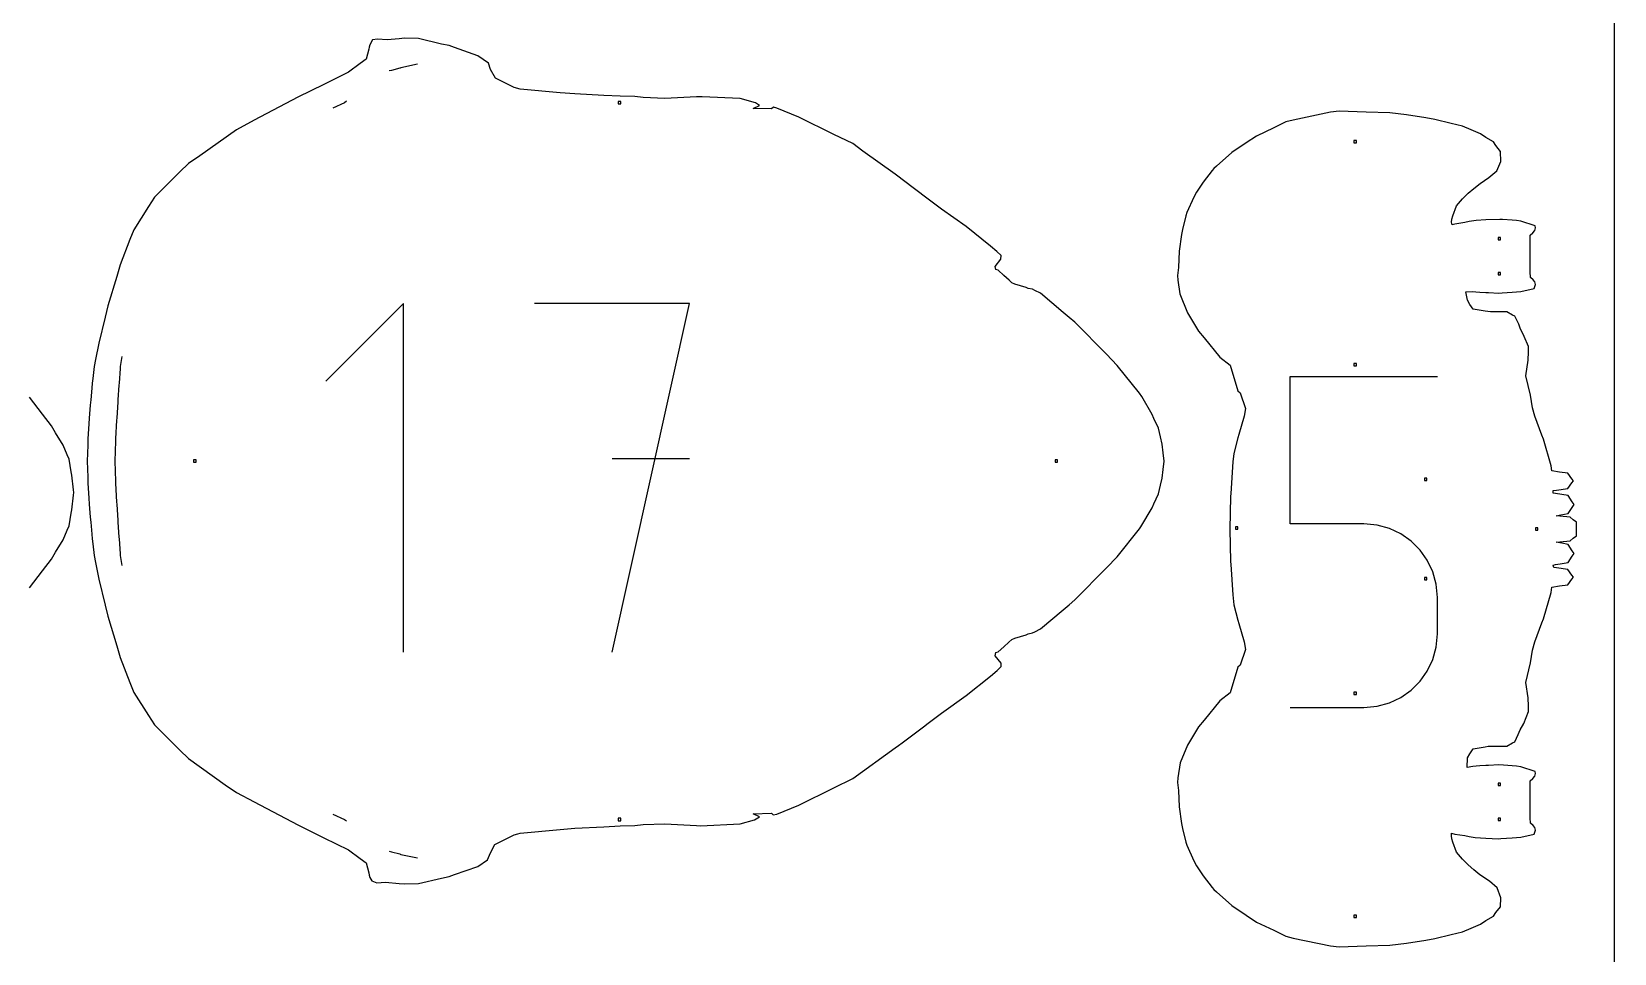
# Model space of a CAD drawing. Extents: x 0 to 90, y 0 to 90.
# Drawn here: x 52.22 to 90, y 23.63 to 45.64 of the extents above; entities that cross this region are included whole.
import ezdxf

# ---------------------------------------------------------------- set-up
doc = ezdxf.new("R2010")
doc.units = 0

msp = doc.modelspace()

# ---------------------------------------------------------------- linework, layer by layer
at = {"layer": 'annotation', "color": 1}
for p, q in [((60.806094, 44.710875), (60.754953, 44.700503)), ((61.006633, 44.764565), (60.806094, 44.710875)), ((61.019975, 44.769448), (61.006633, 44.764565)), ((61.032877, 44.774414), (61.019975, 44.769448)), ((61.434103, 44.860766), (61.032877, 44.774414)), ((59.685543, 43.940684), (59.407871, 43.813447)), ((59.733688, 43.974762), (59.685543, 43.940684)), ((61.097544, 39.145305), (59.245655, 37.292893)), ((61.097544, 30.815198), (61.097544, 39.145305)), ((67.925114, 39.145305), (64.220812, 39.145305)), ((66.073224, 30.815198), (67.925114, 39.145305)), ((54.368736, 37.879884), (54.335888, 37.6376)), ((54.33313, 37.596757), (54.307414, 37.239552)), ((54.335888, 37.6376), (54.33313, 37.596757)), ((54.304649, 37.19874), (54.278926, 36.841492)), ((54.307414, 37.239552), (54.304649, 37.19874)), ((82.265438, 33.879846), (82.265438, 37.398417)), ((82.265438, 37.398417), (85.774594, 37.398417)), ((54.276167, 36.797284), (54.250105, 36.410286)), ((54.278926, 36.841492), (54.276167, 36.797284)), ((54.247332, 36.35927), (54.220722, 35.912708)), ((54.250105, 36.410286), (54.247332, 36.35927)), ((54.220722, 35.912708), (54.219276, 35.858275)), ((54.219276, 35.858275), (54.20583, 35.381975)), ((54.20583, 35.381975), (54.219284, 34.905721)), ((67.925114, 35.43578), (66.073224, 35.43578)), ((54.219284, 34.905721), (54.220686, 34.851284)), ((54.220686, 34.851284), (54.247327, 34.40478)), ((54.247327, 34.40478), (54.250143, 34.353707)), ((54.250143, 34.353707), (54.27616, 33.96673)), ((54.27616, 33.96673), (54.278929, 33.922486)), ((54.278929, 33.922486), (54.304646, 33.565296)), ((84.020016, 33.879846), (82.265438, 33.879846)), ((84.335059, 33.851684), (84.020016, 33.879846)), ((84.631718, 33.770465), (84.335059, 33.851684)), ((84.905004, 33.641086), (84.631718, 33.770465)), ((85.14993, 33.468446), (84.905004, 33.641086)), ((54.304646, 33.565296), (54.307388, 33.524459)), ((54.307388, 33.524459), (54.333151, 33.167209)), ((85.361509, 33.257441), (85.14993, 33.468446)), ((85.534752, 33.012971), (85.361509, 33.257441)), ((54.333151, 33.167209), (54.335847, 33.126404)), ((54.335847, 33.126404), (54.368653, 32.884442)), ((85.664673, 32.739933), (85.534752, 33.012971)), ((85.746283, 32.443225), (85.664673, 32.739933)), ((85.774594, 32.127745), (85.746283, 32.443225)), ((85.774594, 31.253676), (85.774594, 32.127745)), ((85.774594, 32.127745), (85.774594, 32.127745)), ((85.746266, 30.938043), (85.774594, 31.253676)), ((85.534642, 30.367294), (85.664616, 30.640925)), ((85.664616, 30.640925), (85.746266, 30.938043)), ((85.361346, 30.12212), (85.534642, 30.367294)), ((84.904784, 29.737032), (85.149726, 29.910376)), ((85.149726, 29.910376), (85.361346, 30.12212)), ((82.265438, 29.497116), (84.020016, 29.497116)), ((84.020016, 29.497116), (84.334929, 29.525431)), ((84.020016, 29.497116), (84.020016, 29.497116)), ((84.334929, 29.525431), (84.631518, 29.607059)), ((84.631518, 29.607059), (84.904784, 29.737032)), ((59.40786, 26.950485), (59.685506, 26.823257)), ((59.685506, 26.823257), (59.733674, 26.789173)), ((60.754938, 26.063394), (60.80645, 26.052941)), ((60.80645, 26.052941), (61.006578, 25.999379)), ((61.006578, 25.999379), (61.019938, 25.994492)), ((61.019938, 25.994492), (61.032824, 25.989543)), ((61.032824, 25.989543), (61.434113, 25.903177))]:
    msp.add_line(p, q, dxfattribs=at)
at = {"layer": 'boundary', "color": 5}
for p, q in [((60.358808, 45.445667), (60.293313, 45.324064)), ((60.474812, 45.459768), (60.358808, 45.445667)), ((60.709419, 45.442966), (60.474812, 45.459768)), ((60.98989, 45.468143), (60.709419, 45.442966)), ((61.117449, 45.47934), (60.98989, 45.468143)), ((61.453818, 45.472916), (61.117449, 45.47934)), ((62.004069, 45.341574), (61.453818, 45.472916)), ((62.186757, 45.304125), (62.004069, 45.341574)), ((60.20674, 44.979384), (60.061266, 44.873358)), ((60.236763, 45.097571), (60.20674, 44.979384)), ((60.267069, 45.216908), (60.236763, 45.097571)), ((60.280095, 45.27008), (60.267069, 45.216908)), ((60.293313, 45.324064), (60.280095, 45.27008)), ((62.315156, 45.258088), (62.186757, 45.304125)), ((62.868867, 45.064128), (62.315156, 45.258088)), ((63.122823, 44.882616), (62.868867, 45.064128)), ((59.78224, 44.668239), (59.197319, 44.378778)), ((60.061266, 44.873358), (59.78224, 44.668239)), ((63.174283, 44.736946), (63.122823, 44.882616)), ((63.293709, 44.529908), (63.174283, 44.736946)), ((59.197319, 44.378778), (58.57569, 44.070296)), ((63.736551, 44.3062), (63.293709, 44.529908)), ((63.88404, 44.265473), (63.736551, 44.3062)), ((64.838054, 44.180043), (63.88404, 44.265473)), ((58.57569, 44.070296), (57.534647, 43.520264)), ((65.182184, 44.149109), (64.838054, 44.180043)), ((65.874267, 44.116294), (65.182184, 44.149109)), ((66.264398, 44.094197), (65.874267, 44.116294)), ((66.618486, 44.087876), (66.264398, 44.094197)), ((66.814746, 44.063076), (66.618486, 44.087876)), ((67.33262, 44.042639), (66.814746, 44.063076)), ((68.092645, 44.080946), (67.33262, 44.042639)), ((68.228378, 44.081789), (68.092645, 44.080946)), ((69.129861, 44.042697), (68.228378, 44.081789)), ((69.498773, 43.936031), (69.129861, 44.042697)), ((69.443102, 43.804579), (69.596303, 43.877628)), ((69.596303, 43.877628), (69.498773, 43.936031)), ((69.926903, 43.836631), (69.878757, 43.794236)), ((70.00411, 43.811239), (69.926903, 43.836631)), ((57.534647, 43.520264), (57.108396, 43.296543)), ((69.878757, 43.794236), (69.443102, 43.804579)), ((70.531874, 43.59711), (70.00411, 43.811239)), ((71.370284, 43.182884), (70.531874, 43.59711)), ((82.16145, 43.480936), (81.870302, 43.337018)), ((82.334014, 43.527052), (82.16145, 43.480936)), ((83.226149, 43.711315), (82.334014, 43.527052)), ((83.43133, 43.734921), (83.226149, 43.711315)), ((84.072258, 43.714196), (83.43133, 43.734921)), ((84.636979, 43.696535), (84.072258, 43.714196)), ((85.039134, 43.654185), (84.636979, 43.696535)), ((85.498167, 43.577694), (85.039134, 43.654185)), ((85.715459, 43.539866), (85.498167, 43.577694)), ((86.102401, 43.446077), (85.715459, 43.539866)), ((57.108396, 43.296543), (56.237729, 42.675397)), ((71.819701, 42.965431), (71.370284, 43.182884)), ((81.458801, 43.14521), (81.20828, 42.984599)), ((81.870302, 43.337018), (81.458801, 43.14521)), ((86.374349, 43.377149), (86.102401, 43.446077)), ((86.579157, 43.29067), (86.374349, 43.377149)), ((86.808212, 43.196129), (86.579157, 43.29067)), ((86.929846, 43.106453), (86.808212, 43.196129)), ((87.112375, 43.002503), (86.929846, 43.106453)), ((72.060039, 42.787058), (71.819701, 42.965431)), ((72.834545, 42.232162), (72.060039, 42.787058)), ((80.869475, 42.748729), (80.502524, 42.424786)), ((81.20828, 42.984599), (80.869475, 42.748729)), ((87.168821, 42.91997), (87.112375, 43.002503)), ((87.281496, 42.779201), (87.168821, 42.91997)), ((87.293363, 42.536853), (87.281496, 42.779201)), ((55.963257, 42.485342), (55.758163, 42.287678)), ((56.237729, 42.675397), (55.963257, 42.485342)), ((80.398012, 42.32413), (80.181552, 42.042167)), ((80.439862, 42.369021), (80.398012, 42.32413)), ((80.502524, 42.424786), (80.439862, 42.369021)), ((87.006325, 42.157759), (87.195214, 42.31464)), ((87.195214, 42.31464), (87.293363, 42.536853)), ((55.758163, 42.287678), (55.150823, 41.682376)), ((72.931576, 42.164009), (72.834545, 42.232162)), ((73.000888, 42.109528), (72.931576, 42.164009)), ((73.619541, 41.638886), (73.000888, 42.109528)), ((80.181552, 42.042167), (80.027679, 41.801943)), ((86.643569, 41.895118), (86.793122, 42.014585)), ((86.793122, 42.014585), (87.006325, 42.157759)), ((55.150823, 41.682376), (55.009566, 41.461779)), ((73.936803, 41.399107), (73.619541, 41.638886)), ((79.958989, 41.683233), (79.797043, 41.318383)), ((80.027679, 41.801943), (79.958989, 41.683233)), ((86.228574, 41.477024), (86.376882, 41.646266)), ((86.376882, 41.646266), (86.508383, 41.782974)), ((86.508383, 41.782974), (86.643569, 41.895118)), ((55.009566, 41.461779), (54.65583, 40.907727)), ((74.525299, 40.981762), (73.936803, 41.399107)), ((79.772932, 41.239683), (79.690097, 40.915438)), ((79.797043, 41.318383), (79.772932, 41.239683)), ((86.119063, 41.161507), (86.142371, 41.240374)), ((86.142371, 41.240374), (86.228574, 41.477024)), ((54.65583, 40.907727), (54.566629, 40.670032)), ((75.108742, 40.516092), (74.525299, 40.981762)), ((79.690097, 40.915438), (79.667124, 40.794365)), ((86.114203, 41.090372), (86.119063, 41.161507)), ((86.127935, 41.022691), (86.114203, 41.090372)), ((86.191929, 41.043116), (86.127935, 41.022691)), ((86.427531, 41.082511), (86.191929, 41.043116)), ((86.535626, 41.100584), (86.427531, 41.082511)), ((86.699842, 41.128233), (86.535626, 41.100584)), ((86.933217, 41.139982), (86.699842, 41.128233)), ((87.264977, 41.153945), (86.933217, 41.139982)), ((87.330608, 41.149851), (87.264977, 41.153945)), ((87.560564, 41.135574), (87.330608, 41.149851)), ((87.66747, 41.125195), (87.560564, 41.135574)), ((87.77144, 41.115097), (87.66747, 41.125195)), ((88.110704, 41.004143), (87.77144, 41.115097)), ((87.992412, 40.779836), (88.055679, 40.830974)), ((88.055679, 40.830974), (88.103029, 40.887319)), ((88.103029, 40.887319), (88.118723, 40.949026)), ((88.118723, 40.949026), (88.110704, 41.004143)), ((54.566629, 40.670032), (54.331962, 40.069624)), ((75.261779, 40.386635), (75.108742, 40.516092)), ((79.667124, 40.794365), (79.609267, 40.39557)), ((87.992347, 40.509972), (87.992348, 40.562891)), ((87.992347, 40.431789), (87.992347, 40.509972)), ((87.992348, 40.370368), (87.992347, 40.431789)), ((87.992348, 40.562891), (87.992368, 40.674646)), ((87.992368, 40.674646), (87.992412, 40.779836)), ((54.331962, 40.069624), (54.250646, 39.791538)), ((75.221124, 40.029411), (75.357784, 40.206825)), ((75.361683, 40.289659), (75.261779, 40.386635)), ((75.357784, 40.206825), (75.361683, 40.289659)), ((79.609267, 40.39557), (79.593147, 40.005139)), ((87.992343, 40.159344), (87.992347, 40.300527)), ((87.992347, 40.037066), (87.992343, 40.159344)), ((87.992347, 40.300527), (87.992348, 40.370368)), ((54.250646, 39.791538), (54.039771, 39.087629)), ((75.235599, 39.955828), (75.221124, 40.029411)), ((75.289602, 39.939246), (75.235599, 39.955828)), ((75.424269, 39.814659), (75.289602, 39.939246)), ((75.550048, 39.703127), (75.424269, 39.814659)), ((75.618929, 39.641135), (75.550048, 39.703127)), ((79.593147, 40.005139), (79.569803, 39.815186)), ((79.569803, 39.815186), (79.578099, 39.703483)), ((79.578099, 39.703483), (79.626255, 39.377088)), ((87.992312, 39.899044), (87.992347, 40.037066)), ((88.000854, 39.764369), (87.992312, 39.899044)), ((88.060482, 39.71414), (88.000854, 39.764369)), ((88.103511, 39.661018), (88.060482, 39.71414)), ((75.685508, 39.608078), (75.618929, 39.641135)), ((75.955971, 39.529669), (75.685508, 39.608078)), ((76.009297, 39.505952), (75.955971, 39.529669)), ((76.112722, 39.485602), (76.009297, 39.505952)), ((76.169941, 39.455782), (76.112722, 39.485602)), ((76.305339, 39.390703), (76.169941, 39.455782)), ((76.843855, 38.934504), (76.305339, 39.390703)), ((79.626255, 39.377088), (79.814636, 38.923693)), ((86.458152, 39.420916), (86.624162, 39.434093)), ((86.491236, 39.223559), (86.458152, 39.420916)), ((86.624162, 39.434093), (86.693881, 39.422479)), ((86.693881, 39.422479), (86.79298, 39.417732)), ((86.79298, 39.417732), (86.935257, 39.410543)), ((86.935257, 39.410543), (86.994456, 39.407489)), ((86.994456, 39.407489), (87.239646, 39.39511)), ((87.239646, 39.39511), (87.324043, 39.400464)), ((87.324043, 39.400464), (87.560593, 39.415307)), ((87.560593, 39.415307), (87.667662, 39.425743)), ((87.667662, 39.425743), (87.771699, 39.435891)), ((87.771699, 39.435891), (88.087165, 39.504577)), ((88.087165, 39.504577), (88.11808, 39.598087)), ((88.11808, 39.598087), (88.103511, 39.661018)), ((54.039771, 39.087629), (53.975301, 38.820455)), ((76.988237, 38.813855), (76.843855, 38.934504)), ((79.814636, 38.923693), (80.070881, 38.481462)), ((86.547663, 39.125259), (86.491236, 39.223559)), ((86.630408, 39.007256), (86.547663, 39.125259)), ((86.919236, 38.95979), (86.630408, 39.007256)), ((87.041548, 38.94406), (86.919236, 38.95979)), ((87.314093, 38.948926), (87.041548, 38.94406)), ((87.437011, 38.94903), (87.314093, 38.948926)), ((87.565162, 38.865402), (87.437011, 38.94903)), ((53.975301, 38.820455), (53.820454, 38.199028)), ((77.11919, 38.698591), (76.988237, 38.813855)), ((77.880541, 37.932377), (77.11919, 38.698591)), ((87.625964, 38.842928), (87.565162, 38.865402)), ((87.718483, 38.653019), (87.625964, 38.842928)), ((87.75425, 38.558736), (87.718483, 38.653019)), ((87.849996, 38.358558), (87.75425, 38.558736)), ((53.820454, 38.199028), (53.742663, 37.807864)), ((80.070881, 38.481462), (80.209721, 38.328477)), ((80.209721, 38.328477), (80.58332, 37.866061)), ((87.953999, 38.114614), (87.849996, 38.358558)), ((53.742663, 37.807864), (53.713507, 37.637618)), ((78.132548, 37.668425), (77.880541, 37.932377)), ((80.58332, 37.866061), (80.825691, 37.672705)), ((87.884125, 37.416318), (87.946642, 37.791413)), ((87.946642, 37.791413), (87.947583, 37.991658)), ((87.947583, 37.991658), (87.953999, 38.114614)), ((53.713507, 37.637618), (53.677355, 37.355311)), ((78.663294, 37.002094), (78.132548, 37.668425)), ((80.825691, 37.672705), (81.009207, 37.058464)), ((88.000159, 36.95803), (87.884125, 37.416318)), ((53.657196, 37.124662), (53.629508, 36.841506)), ((53.666789, 37.239564), (53.657196, 37.124662)), ((53.677355, 37.355311), (53.666789, 37.239564)), ((81.009207, 37.058464), (81.070238, 37.013232)), ((52.482115, 36.502526), (52.171365, 36.909297)), ((53.620364, 36.719278), (53.596479, 36.410282)), ((53.629508, 36.841506), (53.620364, 36.719278)), ((78.720172, 36.921501), (78.663294, 37.002094)), ((78.965161, 36.495698), (78.720172, 36.921501)), ((81.070238, 37.013232), (81.197396, 36.639096)), ((88.047361, 36.654251), (88.000159, 36.95803)), ((88.100024, 36.450885), (88.047361, 36.654251)), ((52.695758, 36.227848), (52.482115, 36.502526)), ((53.587002, 36.269239), (53.562147, 35.912725)), ((53.596479, 36.410282), (53.587002, 36.269239)), ((79.009531, 36.399482), (78.965161, 36.495698)), ((79.1153, 36.165557), (79.009531, 36.399482)), ((81.167024, 36.452402), (81.037928, 36.014626)), ((81.197396, 36.639096), (81.167024, 36.452402)), ((88.268724, 35.999083), (88.100024, 36.450885)), ((52.790508, 36.060131), (52.695758, 36.227848)), ((52.97017, 35.76038), (52.790508, 36.060131)), ((53.562147, 35.912725), (53.557329, 35.762301)), ((79.167177, 35.957934), (79.1153, 36.165557)), ((79.205339, 35.786628), (79.167177, 35.957934)), ((81.010311, 35.933811), (80.919518, 35.56648)), ((81.037928, 36.014626), (81.010311, 35.933811)), ((88.308272, 35.906097), (88.268724, 35.999083)), ((88.495507, 35.265446), (88.308272, 35.906097)), ((53.065331, 35.534905), (52.97017, 35.76038)), ((53.112443, 35.43073), (53.065331, 35.534905)), ((53.557329, 35.762301), (53.544665, 35.381996)), ((79.232209, 35.581227), (79.205339, 35.786628)), ((79.252301, 35.382007), (79.232209, 35.581227)), ((80.919518, 35.56648), (80.893496, 35.360168)), ((53.159657, 35.128538), (53.112443, 35.43073)), ((53.544665, 35.381996), (53.557325, 35.00171)), ((79.205359, 34.977395), (79.232218, 35.18281)), ((79.232218, 35.18281), (79.252301, 35.382007)), ((80.893496, 35.360168), (80.84188, 34.604225)), ((88.505545, 35.147276), (88.495507, 35.265446)), ((88.692755, 35.119069), (88.505545, 35.147276)), ((53.177567, 35.045095), (53.159657, 35.128538)), ((53.218919, 34.695972), (53.177567, 35.045095)), ((53.557325, 35.00171), (53.562144, 34.851276)), ((53.562144, 34.851276), (53.586993, 34.494734)), ((79.115333, 34.598467), (79.167194, 34.806062)), ((79.167194, 34.806062), (79.205359, 34.977395)), ((88.887693, 35.091322), (88.692755, 35.119069)), ((88.984288, 34.960654), (88.887693, 35.091322)), ((88.887783, 34.727908), (88.984311, 34.858638)), ((89.025669, 34.909661), (88.984288, 34.960654)), ((88.984311, 34.858638), (89.025669, 34.909661)), ((53.177581, 34.218487), (53.218923, 34.56761)), ((53.227165, 34.631784), (53.218919, 34.695972)), ((53.218923, 34.56761), (53.227165, 34.631784)), ((53.586993, 34.494734), (53.596467, 34.353716)), ((79.009596, 34.36458), (79.115333, 34.598467)), ((80.838951, 34.533845), (80.820944, 33.759551)), ((80.84188, 34.604225), (80.838951, 34.533845)), ((88.538365, 34.676648), (88.616478, 34.688435)), ((88.542093, 34.619649), (88.538365, 34.676648)), ((88.593221, 34.610629), (88.542093, 34.619649)), ((88.748697, 34.582696), (88.593221, 34.610629)), ((88.616478, 34.688435), (88.887783, 34.727908)), ((88.899969, 34.558642), (88.748697, 34.582696)), ((88.993832, 34.40888), (88.899969, 34.558642)), ((89.039999, 34.342768), (88.993832, 34.40888)), ((53.112471, 33.832847), (53.159672, 34.135033)), ((53.159672, 34.135033), (53.177581, 34.218487)), ((53.596467, 34.353716), (53.620361, 34.044717)), ((53.620361, 34.044717), (53.629505, 33.922501)), ((78.699677, 33.808026), (78.965207, 34.268315)), ((78.965207, 34.268315), (79.009596, 34.36458)), ((88.613132, 34.075108), (88.719065, 34.095304)), ((88.69999, 34.066356), (88.613132, 34.075108)), ((88.942875, 34.042815), (88.69999, 34.066356)), ((88.719065, 34.095304), (88.900032, 34.126806)), ((88.900032, 34.126806), (88.993853, 34.276629)), ((89.017373, 33.981939), (88.942875, 34.042815)), ((88.993853, 34.276629), (89.039999, 34.342768)), ((52.970215, 33.503189), (53.06537, 33.728684)), ((53.06537, 33.728684), (53.112471, 33.832847)), ((53.629505, 33.922501), (53.657189, 33.639337)), ((53.657189, 33.639337), (53.666781, 33.524453)), ((78.132568, 33.095519), (78.663309, 33.761855)), ((78.663309, 33.761855), (78.699677, 33.808026)), ((80.820944, 33.759551), (80.838963, 32.985302)), ((89.095646, 33.921488), (89.017373, 33.981939)), ((89.095671, 33.841119), (89.095646, 33.921488)), ((89.095696, 33.759634), (89.095671, 33.841119)), ((89.095716, 33.678142), (89.095696, 33.759634)), ((89.095737, 33.597758), (89.095716, 33.678142)), ((52.790617, 33.203533), (52.970215, 33.503189)), ((53.666781, 33.524453), (53.677345, 33.408719)), ((53.677345, 33.408719), (53.713497, 33.126384)), ((88.613128, 33.443973), (88.700001, 33.452737)), ((88.747212, 33.41845), (88.613128, 33.443973)), ((88.700001, 33.452737), (88.942987, 33.476288)), ((88.899963, 33.392301), (88.747212, 33.41845)), ((88.993832, 33.242533), (88.899963, 33.392301)), ((88.942987, 33.476288), (89.017465, 33.537228)), ((89.017465, 33.537228), (89.095737, 33.597758)), ((52.482064, 32.760888), (52.695795, 33.035683)), ((52.695795, 33.035683), (52.790617, 33.203533)), ((53.713497, 33.126384), (53.742648, 32.956159)), ((53.742648, 32.956159), (53.820433, 32.564947)), ((77.880674, 32.831685), (78.132568, 33.095519)), ((80.838963, 32.985302), (80.841893, 32.91489)), ((80.841893, 32.91489), (80.890795, 32.191346)), ((88.54231, 32.897378), (88.593005, 32.908316)), ((88.552516, 32.840262), (88.54231, 32.897378)), ((88.593005, 32.908316), (88.705674, 32.928418)), ((88.705674, 32.928418), (88.90004, 32.960463)), ((88.90004, 32.960463), (88.993855, 33.110282)), ((89.039999, 33.176421), (88.993832, 33.242533)), ((88.993855, 33.110282), (89.039999, 33.176421)), ((52.171391, 32.35421), (52.482064, 32.760888)), ((53.820433, 32.564947), (53.975311, 31.943407)), ((77.119212, 32.065346), (77.880674, 32.831685)), ((88.616414, 32.830596), (88.552516, 32.840262)), ((88.887689, 32.791212), (88.616414, 32.830596)), ((88.984288, 32.66054), (88.887689, 32.791212)), ((88.887778, 32.427787), (88.984312, 32.558523)), ((89.025669, 32.609547), (88.984288, 32.66054)), ((88.984312, 32.558523), (89.025669, 32.609547)), ((80.890795, 32.191346), (80.919547, 31.952449)), ((88.308282, 31.61299), (88.494213, 32.244787)), ((88.494213, 32.244787), (88.505599, 32.371818)), ((88.505599, 32.371818), (88.692772, 32.400023)), ((88.692772, 32.400023), (88.887778, 32.427787)), ((53.975311, 31.943407), (54.039756, 31.676326)), ((76.305127, 31.373073), (76.843951, 31.829504)), ((76.843951, 31.829504), (76.988356, 31.950165)), ((76.988356, 31.950165), (77.119212, 32.065346)), ((80.919547, 31.952449), (81.010289, 31.58532)), ((54.039756, 31.676326), (54.250668, 30.972289)), ((76.169305, 31.307881), (76.305127, 31.373073)), ((81.010289, 31.58532), (81.037892, 31.504548)), ((81.037892, 31.504548), (81.166972, 31.06673)), ((88.100029, 31.068211), (88.268601, 31.519694)), ((88.268601, 31.519694), (88.308282, 31.61299)), ((75.424275, 30.949304), (75.548494, 31.060106)), ((75.548494, 31.060106), (75.619187, 31.122944)), ((75.619187, 31.122944), (75.685874, 31.156049)), ((75.685874, 31.156049), (75.95583, 31.234229)), ((75.95583, 31.234229), (76.009034, 31.257889)), ((76.009034, 31.257889), (76.112173, 31.278126)), ((76.112173, 31.278126), (76.169305, 31.307881)), ((81.166972, 31.06673), (81.197356, 30.880089)), ((88.047304, 30.864625), (88.100029, 31.068211)), ((54.250668, 30.972289), (54.331948, 30.694324)), ((54.331948, 30.694324), (54.566651, 30.093819)), ((75.22118, 30.734473), (75.234775, 30.807388)), ((75.362109, 30.557786), (75.22118, 30.734473)), ((75.234775, 30.807388), (75.289438, 30.824656)), ((75.289438, 30.824656), (75.424275, 30.949304)), ((81.197356, 30.880089), (81.070264, 30.505901)), ((88.000146, 30.561075), (88.047304, 30.864625)), ((74.525329, 29.782185), (75.108927, 30.247986)), ((75.108927, 30.247986), (75.266126, 30.378777)), ((75.266126, 30.378777), (75.365978, 30.475309)), ((75.365978, 30.475309), (75.362109, 30.557786)), ((81.009233, 30.460667), (80.82572, 29.846404)), ((81.070264, 30.505901), (81.009233, 30.460667)), ((87.885932, 30.093161), (88.000146, 30.561075)), ((54.566651, 30.093819), (54.655814, 29.856218)), ((54.655814, 29.856218), (55.009606, 29.302073)), ((80.82572, 29.846404), (80.583355, 29.653051)), ((87.946611, 29.727751), (87.885932, 30.093161)), ((73.936913, 29.364896), (74.525329, 29.782185)), ((80.583355, 29.653051), (80.209762, 29.19063)), ((87.94757, 29.527563), (87.946611, 29.727751)), ((87.954013, 29.40456), (87.94757, 29.527563)), ((55.009606, 29.302073), (55.150805, 29.081565)), ((73.508471, 29.038676), (73.619552, 29.125042)), ((73.619552, 29.125042), (73.936913, 29.364896)), ((80.209762, 29.19063), (80.070918, 29.037648)), ((87.754411, 28.960643), (87.840308, 29.112182)), ((87.840308, 29.112182), (87.954013, 29.40456)), ((55.150805, 29.081565), (55.758236, 28.476165)), ((73.00057, 28.65415), (73.508471, 29.038676)), ((80.070918, 29.037648), (79.814669, 28.595427)), ((87.626139, 28.676264), (87.702611, 28.853403)), ((87.702611, 28.853403), (87.754411, 28.960643)), ((55.758236, 28.476165), (55.963234, 28.278587)), ((71.819727, 27.798506), (72.834831, 28.531962)), ((72.834831, 28.531962), (72.916003, 28.589193)), ((72.916003, 28.589193), (73.00057, 28.65415)), ((79.814669, 28.595427), (79.637729, 28.177302)), ((86.491271, 28.295574), (86.547729, 28.393871)), ((86.547729, 28.393871), (86.630545, 28.511888)), ((86.630545, 28.511888), (86.91999, 28.559408)), ((86.91999, 28.559408), (86.991883, 28.571993)), ((86.991883, 28.571993), (87.437283, 28.570075)), ((87.437283, 28.570075), (87.565289, 28.653752)), ((87.565289, 28.653752), (87.626139, 28.676264)), ((55.963234, 28.278587), (56.841579, 27.652093)), ((79.637729, 28.177302), (79.578109, 27.815679)), ((86.490542, 28.061659), (86.491271, 28.295574)), ((86.624269, 28.084993), (86.490542, 28.061659)), ((86.703008, 28.096742), (86.624269, 28.084993)), ((86.792662, 28.1013), (86.703008, 28.096742)), ((86.935338, 28.108514), (86.792662, 28.1013)), ((86.994922, 28.111597), (86.935338, 28.108514)), ((87.239754, 28.123951), (86.994922, 28.111597)), ((87.352335, 28.11686), (87.239754, 28.123951)), ((87.560561, 28.103763), (87.352335, 28.11686)), ((87.667468, 28.093385), (87.560561, 28.103763)), ((87.771439, 28.083286), (87.667468, 28.093385)), ((88.110704, 27.972333), (87.771439, 28.083286)), ((88.118723, 27.917216), (88.110704, 27.972333)), ((56.841579, 27.652093), (57.108375, 27.467386)), ((70.531917, 27.166827), (71.370405, 27.581096)), ((71.370405, 27.581096), (71.819727, 27.798506)), ((79.578109, 27.815679), (79.569801, 27.703939)), ((79.569801, 27.703939), (79.593151, 27.513927)), ((87.992337, 27.59109), (87.99241, 27.748018)), ((87.992345, 27.473273), (87.992337, 27.59109)), ((87.99241, 27.748018), (88.055679, 27.799164)), ((88.055679, 27.799164), (88.103029, 27.855509)), ((88.103029, 27.855509), (88.118723, 27.917216)), ((57.108375, 27.467386), (57.53441, 27.243777)), ((57.53441, 27.243777), (58.575669, 26.693635)), ((79.593151, 27.513927), (79.609261, 27.123543)), ((87.992344, 27.220624), (87.992346, 27.388899)), ((87.992344, 27.164247), (87.992344, 27.220624)), ((87.992346, 27.388899), (87.992345, 27.473273)), ((69.443297, 26.959442), (69.878445, 26.969791)), ((69.596321, 26.886576), (69.443297, 26.959442)), ((69.475555, 26.81419), (69.596321, 26.886576)), ((69.878445, 26.969791), (69.919869, 26.931522)), ((69.919869, 26.931522), (70.004817, 26.953206)), ((70.004817, 26.953206), (70.531917, 27.166827)), ((79.609261, 27.123543), (79.667103, 26.72482)), ((87.992311, 26.863675), (87.992346, 27.002169)), ((88.000852, 26.732559), (87.992311, 26.863675)), ((87.992345, 27.055851), (87.992344, 27.164247)), ((87.992346, 27.002169), (87.992345, 27.055851)), ((58.575669, 26.693635), (59.197136, 26.385241)), ((63.275982, 26.221582), (63.736586, 26.457723)), ((63.736586, 26.457723), (63.827735, 26.481511)), ((63.827735, 26.481511), (63.884294, 26.498494)), ((63.884294, 26.498494), (64.838054, 26.583902)), ((64.838054, 26.583902), (65.182358, 26.614826)), ((65.182358, 26.614826), (65.874321, 26.647638)), ((65.874321, 26.647638), (66.264417, 26.669731)), ((66.264417, 26.669731), (66.618329, 26.676055)), ((66.618329, 26.676055), (66.81445, 26.700832)), ((66.81445, 26.700832), (67.332521, 26.721278)), ((67.332521, 26.721278), (68.092807, 26.682957)), ((68.092807, 26.682957), (68.182762, 26.674499)), ((68.182762, 26.674499), (69.129973, 26.721247)), ((69.129973, 26.721247), (69.475555, 26.81419)), ((79.667103, 26.72482), (79.690083, 26.603698)), ((79.690083, 26.603698), (79.772936, 26.279353)), ((86.114186, 26.428886), (86.110055, 26.494592)), ((86.110055, 26.494592), (86.191752, 26.475979)), ((86.191752, 26.475979), (86.427665, 26.436587)), ((87.771699, 26.40408), (88.087165, 26.472766)), ((88.060482, 26.682329), (88.000852, 26.732559)), ((88.103511, 26.629208), (88.060482, 26.682329)), ((88.087165, 26.472766), (88.11808, 26.566275)), ((88.11808, 26.566275), (88.103511, 26.629208)), ((59.197136, 26.385241), (59.782233, 26.095693)), ((59.782233, 26.095693), (60.061172, 25.890655)), ((63.174527, 26.027487), (63.275982, 26.221582)), ((79.772936, 26.279353), (79.792785, 26.211571)), ((79.792785, 26.211571), (79.958941, 25.835909)), ((86.119037, 26.357691), (86.114186, 26.428886)), ((86.142363, 26.278723), (86.119037, 26.357691)), ((86.228513, 26.042136), (86.142363, 26.278723)), ((86.427665, 26.436587), (86.535026, 26.418601)), ((86.535026, 26.418601), (86.679098, 26.394395)), ((86.679098, 26.394395), (86.933033, 26.379128)), ((86.933033, 26.379128), (87.235818, 26.363673)), ((87.235818, 26.363673), (87.292463, 26.366853)), ((87.292463, 26.366853), (87.560593, 26.383496)), ((87.560593, 26.383496), (87.667662, 26.393932)), ((87.667662, 26.393932), (87.771699, 26.40408)), ((60.061172, 25.890655), (60.206713, 25.784589)), ((60.206713, 25.784589), (60.236717, 25.666499)), ((62.315275, 25.50588), (62.868865, 25.699788)), ((62.868865, 25.699788), (63.100643, 25.856351)), ((63.100643, 25.856351), (63.174527, 26.027487)), ((79.958941, 25.835909), (80.027613, 25.71722)), ((80.027613, 25.71722), (80.181499, 25.476965)), ((86.376833, 25.872854), (86.228513, 26.042136)), ((86.508307, 25.736153), (86.376833, 25.872854)), ((86.643415, 25.624064), (86.508307, 25.736153)), ((60.236717, 25.666499), (60.266997, 25.547159)), ((60.266997, 25.547159), (60.280019, 25.494021)), ((60.280019, 25.494021), (60.293227, 25.440067)), ((60.293227, 25.440067), (60.343056, 25.355466)), ((60.343056, 25.355466), (60.459772, 25.311579)), ((60.459772, 25.311579), (60.669246, 25.329527)), ((60.669246, 25.329527), (60.989869, 25.295805)), ((61.453823, 25.291029), (62.003806, 25.422295)), ((62.003806, 25.422295), (62.186714, 25.459786)), ((62.186714, 25.459786), (62.315275, 25.50588)), ((80.181499, 25.476965), (80.397956, 25.194984)), ((86.793021, 25.504549), (86.643415, 25.624064)), ((87.020418, 25.350084), (86.793021, 25.504549)), ((87.2032, 25.191161), (87.020418, 25.350084)), ((60.989869, 25.295805), (61.117472, 25.284606)), ((61.117472, 25.284606), (61.453823, 25.291029)), ((80.397956, 25.194984), (80.439802, 25.150094)), ((80.439802, 25.150094), (80.50246, 25.09433)), ((80.50246, 25.09433), (80.869414, 24.770373)), ((87.286773, 24.951448), (87.2032, 25.191161)), ((87.281546, 24.739976), (87.286773, 24.951448)), ((80.869414, 24.770373), (81.208231, 24.53449)), ((87.112469, 24.516637), (87.168903, 24.599178)), ((87.168903, 24.599178), (87.281546, 24.739976)), ((81.208231, 24.53449), (81.458744, 24.373881)), ((81.458744, 24.373881), (81.870197, 24.182085)), ((81.870197, 24.182085), (82.161378, 24.038143)), ((86.374433, 24.141937), (86.579235, 24.228424)), ((86.579235, 24.228424), (86.808299, 24.322975)), ((86.808299, 24.322975), (86.929928, 24.412662)), ((86.929928, 24.412662), (87.112469, 24.516637)), ((82.161378, 24.038143), (82.333983, 23.992013)), ((82.333983, 23.992013), (83.226093, 23.80775)), ((83.226093, 23.80775), (83.431329, 23.784136)), ((83.431329, 23.784136), (84.072245, 23.804861)), ((84.072245, 23.804861), (84.63701, 23.822522)), ((84.63701, 23.822522), (85.039145, 23.864872)), ((85.039145, 23.864872), (85.49821, 23.941369)), ((85.49821, 23.941369), (85.715507, 23.979199)), ((85.715507, 23.979199), (86.102459, 24.072999)), ((86.102459, 24.072999), (86.374433, 24.141937))]:
    msp.add_line(p, q, dxfattribs=at)
at = {"layer": 'frame', "color": 5}
msp.add_line((90, 0), (90, 90), dxfattribs=at)
at = {"layer": 'hole', "color": 5}
for p, q in [((66.2802, 43.969554), (66.22305, 43.969554)), ((66.22305, 43.969554), (66.22305, 43.912404)), ((66.22305, 43.912404), (66.2802, 43.912404)), ((66.2802, 43.912404), (66.2802, 43.969554)), ((83.841864, 43.038454), (83.784714, 43.038454)), ((83.784714, 43.038454), (83.784714, 42.981304)), ((83.784714, 42.981304), (83.841864, 42.981304)), ((83.841864, 42.981304), (83.841864, 43.038454)), ((87.285285, 40.724516), (87.228135, 40.724516)), ((87.228135, 40.724516), (87.228135, 40.667366)), ((87.228135, 40.667366), (87.285285, 40.667366)), ((87.285285, 40.667366), (87.285285, 40.724516)), ((87.285285, 39.883654), (87.228135, 39.883654)), ((87.228135, 39.883654), (87.228135, 39.826504)), ((87.228135, 39.826504), (87.285285, 39.826504)), ((87.285285, 39.826504), (87.285285, 39.883654)), ((83.841864, 37.711069), (83.784714, 37.711069)), ((83.784714, 37.711069), (83.784714, 37.653919)), ((83.784714, 37.653919), (83.841864, 37.653919)), ((83.841864, 37.653919), (83.841864, 37.711069)), ((56.144003, 35.410548), (56.086853, 35.410548)), ((56.086853, 35.410548), (56.086853, 35.353398)), ((56.086853, 35.353398), (56.144003, 35.353398)), ((56.144003, 35.353398), (56.144003, 35.410548)), ((76.710113, 35.410548), (76.652963, 35.410548)), ((76.652963, 35.410548), (76.652963, 35.353398)), ((76.652963, 35.353398), (76.710113, 35.353398)), ((76.710113, 35.353398), (76.710113, 35.410548)), ((85.522386, 34.97519), (85.465236, 34.97519)), ((85.465236, 34.97519), (85.465236, 34.91804)), ((85.465236, 34.91804), (85.522386, 34.91804)), ((85.522386, 34.91804), (85.522386, 34.97519)), ((81.016207, 33.811939), (80.959057, 33.811939)), ((80.959057, 33.811939), (80.959057, 33.754789)), ((80.959057, 33.754789), (81.016207, 33.754789)), ((81.016207, 33.754789), (81.016207, 33.811939)), ((88.171719, 33.788104), (88.114569, 33.788104)), ((88.114569, 33.788104), (88.114569, 33.730954)), ((88.114569, 33.730954), (88.171719, 33.730954)), ((88.171719, 33.730954), (88.171719, 33.788104)), ((85.522212, 32.601071), (85.465062, 32.601071)), ((85.465062, 32.601071), (85.465062, 32.543921)), ((85.465062, 32.543921), (85.522212, 32.543921)), ((85.522212, 32.543921), (85.522212, 32.601071)), ((83.841823, 29.865121), (83.784673, 29.865121)), ((83.784673, 29.865121), (83.784673, 29.807971)), ((83.841823, 29.807971), (83.841823, 29.865121)), ((83.784673, 29.807971), (83.841823, 29.807971)), ((87.285466, 27.692706), (87.228316, 27.692706)), ((87.228316, 27.692706), (87.228316, 27.635556)), ((87.228316, 27.635556), (87.285466, 27.635556)), ((87.285466, 27.635556), (87.285466, 27.692706)), ((66.2802, 26.851516), (66.22305, 26.851516)), ((66.22305, 26.851516), (66.22305, 26.794366)), ((66.2802, 26.794366), (66.2802, 26.851516)), ((87.285466, 26.851844), (87.228316, 26.851844)), ((87.228316, 26.851844), (87.228316, 26.794694)), ((87.285466, 26.794694), (87.285466, 26.851844)), ((66.22305, 26.794366), (66.2802, 26.794366)), ((87.228316, 26.794694), (87.285466, 26.794694)), ((83.841823, 24.537746), (83.784673, 24.537746)), ((83.784673, 24.537746), (83.784673, 24.480596)), ((83.784673, 24.480596), (83.841823, 24.480596)), ((83.841823, 24.480596), (83.841823, 24.537746))]:
    msp.add_line(p, q, dxfattribs=at)

doc.saveas('drawing.dxf')
